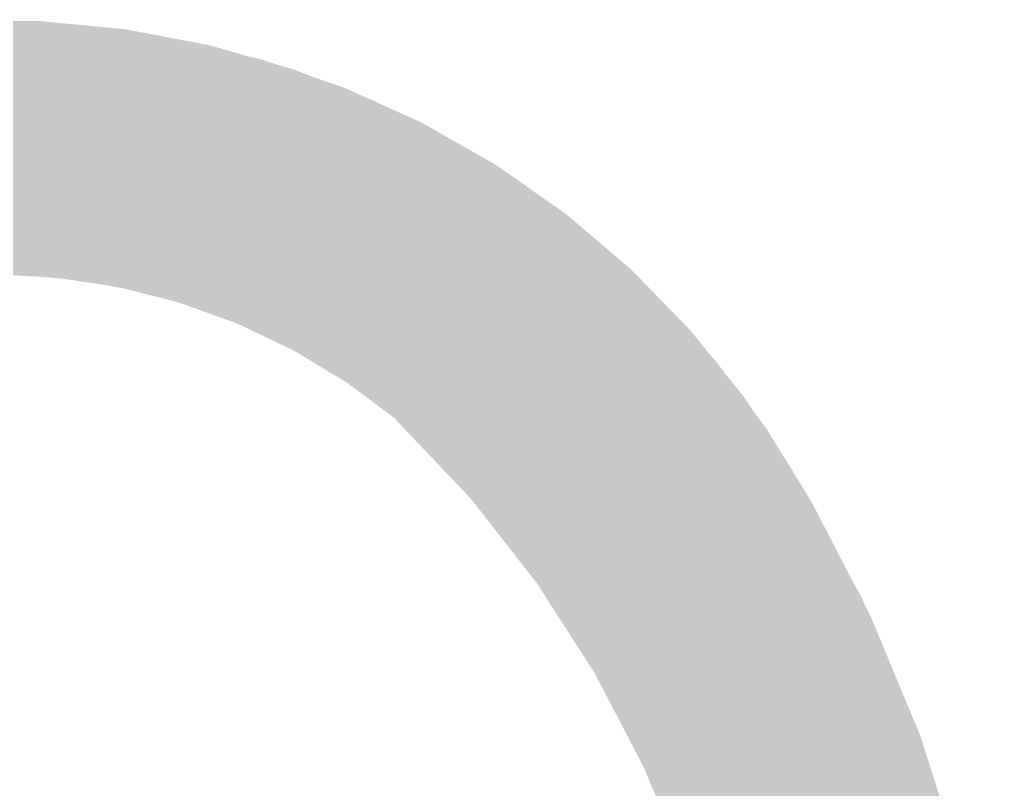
# Model space of a CAD drawing. Extents: x 35 to 236, y 10 to 166.
# Drawn here: x 108.05 to 110.548, y 112.968 to 114.901 of the extents above; entities that cross this region are included whole.
import ezdxf

# ---------------------------------------------------------------- set-up
doc = ezdxf.new("R2010")
doc.units = 0
doc.layers.add('BG_SILKSCREEN_TOP', color=254, linetype='CONTINUOUS')

msp = doc.modelspace()

# ---------------------------------------------------------------- linework, layer by layer
at = {"layer": 'BG_SILKSCREEN_TOP', "const_width": 0.0508}
for points in [[(107.2378, 114.0835), (108.0292, 114.8749)], [(107.2467, 114.0879), (108.0336, 114.8748)], [(107.2555, 114.0922), (108.038, 114.8747)], [(107.2642, 114.0964), (108.0424, 114.8746)], [(107.2728, 114.1005), (108.0468, 114.8745)], [(107.2812, 114.1045), (108.0511, 114.8743)], [(107.2896, 114.1084), (108.0555, 114.8742)], [(107.2979, 114.1122), (108.0598, 114.8741)], [(107.3062, 114.1159), (108.0642, 114.8739)], [(107.3143, 114.1196), (108.0685, 114.8738)], [(107.3224, 114.1231), (108.0728, 114.8736)], [(107.3303, 114.1266), (108.0772, 114.8735)], [(107.3383, 114.1301), (108.0815, 114.8733)], [(107.3461, 114.1334), (108.0858, 114.8731)], [(107.3539, 114.1367), (108.0901, 114.8729)], [(107.3616, 114.1399), (108.0944, 114.8727)], [(107.3692, 114.1431), (108.0986, 114.8725)], [(107.3768, 114.1462), (108.1029, 114.8723)], [(107.3843, 114.1492), (108.1072, 114.872)], [(107.3918, 114.1522), (108.1114, 114.8718)], [(107.3992, 114.1551), (108.1157, 114.8716)], [(107.4066, 114.158), (108.1199, 114.8713)], [(107.4139, 114.1608), (108.1242, 114.8711)], [(107.4211, 114.1635), (108.1284, 114.8708)], [(107.4283, 114.1662), (108.1326, 114.8705)], [(107.4354, 114.1689), (108.1368, 114.8702)], [(107.4425, 114.1715), (108.141, 114.87)], [(107.4496, 114.174), (108.1453, 114.8697)], [(107.4566, 114.1765), (108.1494, 114.8694)], [(107.4635, 114.179), (108.1536, 114.8691)], [(107.4704, 114.1814), (108.1578, 114.8688)], [(107.4773, 114.1838), (108.162, 114.8684)], [(107.4841, 114.1861), (108.1661, 114.8681)], [(107.4909, 114.1884), (108.1703, 114.8678)], [(107.4976, 114.1906), (108.1744, 114.8675)], [(107.5043, 114.1929), (108.1786, 114.8671)], [(107.511, 114.195), (108.1827, 114.8668)], [(107.5176, 114.1971), (108.1869, 114.8664)], [(107.5242, 114.1993), (108.191, 114.866)], [(107.5308, 114.2013), (108.1951, 114.8657)], [(107.5373, 114.2033), (108.1992, 114.8653)], [(107.5438, 114.2053), (108.2033, 114.8649)], [(107.5502, 114.2073), (108.2074, 114.8645)], [(107.5566, 114.2092), (108.2115, 114.8641)], [(107.563, 114.2111), (108.2156, 114.8637)], [(107.5693, 114.2129), (108.2197, 114.8633)], [(107.5756, 114.2148), (108.2237, 114.8629)], [(107.5819, 114.2166), (108.2278, 114.8624)], [(107.5882, 114.2183), (108.2318, 114.862)], [(107.5944, 114.22), (108.2359, 114.8616)], [(107.6006, 114.2217), (108.2399, 114.8611)], [(107.6067, 114.2234), (108.244, 114.8606)], [(107.6128, 114.225), (108.248, 114.8602)], [(107.619, 114.2267), (108.252, 114.8597)], [(107.625, 114.2282), (108.256, 114.8593)], [(107.6311, 114.2298), (108.2601, 114.8588)], [(107.6371, 114.2313), (108.2641, 114.8583)], [(107.6431, 114.2328), (108.2681, 114.8578)], [(107.6491, 114.2343), (108.2721, 114.8573)], [(107.655, 114.2358), (108.2761, 114.8568)], [(107.6609, 114.2372), (108.28, 114.8563)], [(107.6668, 114.2386), (108.284, 114.8558)], [(107.6727, 114.2399), (108.288, 114.8553)], [(107.6785, 114.2413), (108.2919, 114.8547)], [(107.6843, 114.2426), (108.2959, 114.8542)], [(107.6901, 114.2439), (108.2998, 114.8537)], [(107.6959, 114.2452), (108.3038, 114.8531)], [(107.7016, 114.2465), (108.3077, 114.8526)], [(107.7074, 114.2477), (108.3116, 114.852)], [(107.7131, 114.2489), (108.3156, 114.8515)], [(107.7188, 114.2501), (108.3195, 114.8509)], [(107.7244, 114.2513), (108.3234, 114.8503)], [(107.73, 114.2524), (108.3273, 114.8497)], [(107.7357, 114.2536), (108.3312, 114.8491)], [(107.7413, 114.2547), (108.3351, 114.8485)], [(107.7468, 114.2557), (108.339, 114.8479)], [(107.7524, 114.2568), (108.3429, 114.8473)], [(107.7579, 114.2579), (108.3468, 114.8467)], [(107.7634, 114.2589), (108.3507, 114.8461)], [(107.7689, 114.2599), (108.3545, 114.8455)], [(107.7744, 114.2609), (108.3584, 114.8448)], [(107.7799, 114.2618), (108.3622, 114.8442)], [(107.7853, 114.2628), (108.3661, 114.8436)], [(107.7907, 114.2637), (108.3699, 114.8429)], [(107.7961, 114.2646), (108.3738, 114.8423)], [(107.8015, 114.2655), (108.3776, 114.8416)], [(107.8068, 114.2664), (108.3814, 114.841)], [(107.8122, 114.2672), (108.3853, 114.8403)], [(107.8175, 114.2681), (108.3891, 114.8396)], [(107.8229, 114.2689), (108.3929, 114.8389)], [(107.8281, 114.2697), (108.3967, 114.8382)], [(107.8334, 114.2705), (108.4005, 114.8376)], [(107.8387, 114.2713), (108.4043, 114.8369)], [(107.8439, 114.272), (108.4081, 114.8362)], [(107.8491, 114.2727), (108.4119, 114.8355)], [(107.8543, 114.2735), (108.4156, 114.8347)], [(107.8596, 114.2742), (108.4194, 114.834)], [(107.8647, 114.2748), (108.4232, 114.8333)], [(107.8699, 114.2755), (108.4269, 114.8326)], [(107.875, 114.2762), (108.4307, 114.8318)], [(107.8802, 114.2768), (108.4344, 114.8311)], [(107.8853, 114.2774), (108.4382, 114.8304)], [(107.8904, 114.278), (108.4419, 114.8296)], [(107.8954, 114.2787), (108.4457, 114.8288)], [(107.9005, 114.2792), (108.4494, 114.8281)], [(107.9056, 114.2798), (108.4531, 114.8273)], [(107.9106, 114.2803), (108.4568, 114.8266)], [(107.9156, 114.2809), (108.4605, 114.8258)], [(107.9207, 114.2814), (108.4643, 114.825)], [(107.9256, 114.2819), (108.468, 114.8242)], [(107.9306, 114.2824), (108.4717, 114.8234)], [(107.9356, 114.2829), (108.4754, 114.8226)], [(107.9406, 114.2833), (108.479, 114.8218)], [(107.9455, 114.2838), (108.4827, 114.821)], [(107.9504, 114.2842), (108.4864, 114.8202)], [(107.9553, 114.2847), (108.4901, 114.8194)], [(107.9602, 114.2851), (108.4937, 114.8186)], [(107.9651, 114.2855), (108.4974, 114.8177)], [(107.97, 114.2858), (108.5011, 114.8169)], [(107.9749, 114.2862), (108.5047, 114.8161)], [(107.9797, 114.2866), (108.5084, 114.8152)], [(107.9842, 114.2866), (108.512, 114.8144)], [(107.9887, 114.2866), (108.5156, 114.8135)], [(107.9931, 114.2865), (108.5193, 114.8127)], [(107.9976, 114.2865), (108.5229, 114.8118)], [(108.002, 114.2864), (108.5265, 114.8109)], [(108.0064, 114.2864), (108.5301, 114.8101)], [(108.0109, 114.2863), (108.5337, 114.8092)], [(108.0153, 114.2862), (108.5374, 114.8083)], [(108.0197, 114.2861), (108.541, 114.8074)], [(108.024, 114.286), (108.5446, 114.8065)], [(108.0284, 114.2858), (108.5481, 114.8056)], [(108.0328, 114.2857), (108.5518, 114.8047)], [(108.0371, 114.2856), (108.5553, 114.8038)], [(108.0414, 114.2854), (108.5589, 114.8029)], [(108.0457, 114.2852), (108.5625, 114.802)], [(108.0501, 114.2851), (108.5661, 114.8011)], [(108.0543, 114.2849), (108.5696, 114.8001)], [(108.0586, 114.2847), (108.5732, 114.7992)], [(108.0629, 114.2844), (108.5767, 114.7983)], [(108.0672, 114.2842), (108.5803, 114.7973)], [(108.0714, 114.284), (108.5838, 114.7964)], [(108.0757, 114.2837), (108.5874, 114.7954)], [(108.0799, 114.2835), (108.5909, 114.7945)], [(108.0841, 114.2832), (108.5944, 114.7935)], [(108.0883, 114.283), (108.598, 114.7926)], [(108.0925, 114.2827), (108.6015, 114.7916)], [(108.0967, 114.2824), (108.605, 114.7906)], [(108.1009, 114.2821), (108.6085, 114.7896)], [(108.1051, 114.2817), (108.612, 114.7887)], [(108.1093, 114.2814), (108.6155, 114.7877)], [(108.1134, 114.2811), (108.619, 114.7867)], [(108.1175, 114.2807), (108.6225, 114.7857)], [(108.1217, 114.2804), (108.626, 114.7847)], [(108.1258, 114.28), (108.6295, 114.7837)], [(108.1299, 114.2796), (108.633, 114.7827)], [(108.134, 114.2792), (108.6364, 114.7817)], [(108.1381, 114.2788), (108.6399, 114.7806)], [(108.1422, 114.2784), (108.6434, 114.7796)], [(108.1463, 114.278), (108.6468, 114.7786)], [(108.1503, 114.2776), (108.6503, 114.7775)], [(108.1544, 114.2772), (108.6537, 114.7765)], [(108.1584, 114.2767), (108.6572, 114.7755)], [(108.1625, 114.2763), (108.6606, 114.7744)], [(108.1665, 114.2758), (108.6641, 114.7734)], [(108.1705, 114.2753), (108.6675, 114.7723)], [(108.1745, 114.2748), (108.6709, 114.7713)], [(108.1785, 114.2744), (108.6744, 114.7702)], [(108.1825, 114.2739), (108.6778, 114.7691)], [(108.1865, 114.2734), (108.6812, 114.768)], [(108.1905, 114.2728), (108.6846, 114.767)], [(108.1945, 114.2723), (108.688, 114.7659)], [(108.1984, 114.2718), (108.6914, 114.7648)], [(108.2024, 114.2712), (108.6948, 114.7637)], [(108.2063, 114.2707), (108.6982, 114.7626)], [(108.2102, 114.2701), (108.7016, 114.7615)], [(108.2142, 114.2696), (108.705, 114.7604)], [(108.2181, 114.269), (108.7084, 114.7593)], [(108.222, 114.2684), (108.7118, 114.7582)], [(108.2259, 114.2678), (108.7152, 114.7571)], [(108.2298, 114.2672), (108.7185, 114.756)], [(108.2336, 114.2666), (108.7219, 114.7548)], [(108.2375, 114.266), (108.7252, 114.7537)], [(108.2414, 114.2653), (108.7286, 114.7526)], [(108.2452, 114.2647), (108.7319, 114.7514)], [(108.2491, 114.2641), (108.7353, 114.7503)], [(108.2529, 114.2634), (108.7386, 114.7491)], [(108.2568, 114.2628), (108.742, 114.748)], [(108.2606, 114.2621), (108.7453, 114.7468)], [(108.2644, 114.2614), (108.7486, 114.7457)], [(108.2682, 114.2608), (108.752, 114.7445)], [(108.272, 114.2601), (108.7553, 114.7434)], [(108.2758, 114.2594), (108.7586, 114.7422)], [(108.2796, 114.2586), (108.7619, 114.741)], [(108.2834, 114.2579), (108.7652, 114.7398)], [(108.2871, 114.2572), (108.7685, 114.7387)], [(108.2909, 114.2565), (108.7718, 114.7375)], [(108.2946, 114.2557), (108.7751, 114.7363)], [(108.2984, 114.255), (108.7785, 114.7351)], [(108.3021, 114.2542), (108.7817, 114.7339)], [(108.3059, 114.2535), (108.785, 114.7327)], [(108.3096, 114.2527), (108.7883, 114.7314)], [(108.3133, 114.252), (108.7916, 114.7302)], [(108.317, 114.2512), (108.7948, 114.729)], [(108.3207, 114.2504), (108.7981, 114.7278)], [(108.3244, 114.2496), (108.8014, 114.7266)], [(108.3281, 114.2488), (108.8046, 114.7253)], [(108.3317, 114.248), (108.8079, 114.7241)], [(108.3354, 114.2472), (108.8111, 114.7229)], [(108.3391, 114.2463), (108.8144, 114.7216)], [(108.3427, 114.2455), (108.8176, 114.7204)], [(108.3464, 114.2446), (108.8209, 114.7191)], [(108.35, 114.2438), (108.8241, 114.7179)], [(108.3537, 114.2429), (108.8273, 114.7166)], [(108.3573, 114.2421), (108.8306, 114.7154)], [(108.3609, 114.2412), (108.8338, 114.7141)], [(108.3645, 114.2403), (108.837, 114.7128)], [(108.3681, 114.2394), (108.8402, 114.7116)], [(108.3717, 114.2386), (108.8434, 114.7103)], [(108.3753, 114.2377), (108.8467, 114.709)], [(108.3789, 114.2367), (108.8499, 114.7077)], [(108.3825, 114.2358), (108.8531, 114.7064)], [(108.3861, 114.2349), (108.8563, 114.7051)], [(108.3896, 114.234), (108.8595, 114.7039)], [(108.3932, 114.2331), (108.8627, 114.7025)], [(108.3967, 114.2321), (108.8659, 114.7012)], [(108.4003, 114.2312), (108.869, 114.6999)], [(108.4038, 114.2302), (108.8722, 114.6986)], [(108.4074, 114.2293), (108.8754, 114.6973)], [(108.4109, 114.2283), (108.8786, 114.696)], [(108.4144, 114.2274), (108.8817, 114.6947)], [(108.4179, 114.2264), (108.8849, 114.6933)], [(108.4214, 114.2254), (108.888, 114.692)], [(108.4249, 114.2244), (108.8912, 114.6906)], [(108.4284, 114.2234), (108.8943, 114.6893)], [(108.4319, 114.2224), (108.8975, 114.688)], [(108.4353, 114.2214), (108.9006, 114.6866)], [(108.4388, 114.2203), (108.9038, 114.6853)], [(108.4423, 114.2193), (108.9069, 114.6839)], [(108.4458, 114.2183), (108.91, 114.6826)], [(108.4492, 114.2172), (108.9132, 114.6812)], [(108.4526, 114.2162), (108.9163, 114.6798)], [(108.4561, 114.2152), (108.9194, 114.6785)], [(108.4595, 114.2141), (108.9225, 114.6771)], [(108.463, 114.213), (108.9256, 114.6757)], [(108.4664, 114.212), (108.9287, 114.6743)], [(108.4698, 114.2109), (108.9318, 114.6729)], [(108.4732, 114.2098), (108.9349, 114.6716)], [(108.4766, 114.2087), (108.938, 114.6702)], [(108.48, 114.2076), (108.9411, 114.6688)], [(108.4834, 114.2065), (108.9442, 114.6674)], [(108.4868, 114.2054), (108.9473, 114.666)], [(108.4901, 114.2043), (108.9504, 114.6646)], [(108.4935, 114.2032), (108.9535, 114.6631)], [(108.4969, 114.2021), (108.9566, 114.6617)], [(108.5002, 114.2009), (108.9596, 114.6603)], [(108.5036, 114.1998), (108.9627, 114.6589)], [(108.5069, 114.1986), (108.9658, 114.6575)], [(108.5103, 114.1975), (108.9688, 114.656)], [(108.5136, 114.1963), (108.9719, 114.6546)], [(108.5169, 114.1952), (108.9749, 114.6532)], [(108.5203, 114.194), (108.978, 114.6517)], [(108.5236, 114.1928), (108.981, 114.6503)], [(108.5269, 114.1917), (108.9841, 114.6488)], [(108.5302, 114.1905), (108.9871, 114.6474)], [(108.5335, 114.1893), (108.9901, 114.6459)], [(108.5368, 114.1881), (108.9932, 114.6445)], [(108.5401, 114.1869), (108.9962, 114.643)], [(108.5433, 114.1857), (108.9992, 114.6415)], [(108.5466, 114.1844), (109.0022, 114.6401)], [(108.5499, 114.1832), (109.0052, 114.6386)], [(108.5532, 114.182), (109.0083, 114.6371)], [(108.5564, 114.1808), (109.0113, 114.6356)], [(108.5597, 114.1795), (109.0143, 114.6342)], [(108.5629, 114.1783), (109.0173, 114.6327)], [(108.5662, 114.177), (109.0203, 114.6312)], [(108.5694, 114.1758), (109.0233, 114.6297)], [(108.5726, 114.1745), (109.0263, 114.6282)], [(108.5758, 114.1732), (109.0293, 114.6267)], [(108.5791, 114.172), (109.0322, 114.6252)], [(108.5823, 114.1707), (109.0352, 114.6237)], [(108.5855, 114.1694), (109.0382, 114.6221)], [(108.5887, 114.1681), (109.0412, 114.6206)], [(108.5919, 114.1668), (109.0441, 114.6191)], [(108.5951, 114.1655), (109.0471, 114.6176)], [(108.5982, 114.1642), (109.0501, 114.616)], [(108.6014, 114.1629), (109.053, 114.6145)], [(108.6046, 114.1616), (109.056, 114.613)], [(108.6078, 114.1603), (109.0589, 114.6114)], [(108.6109, 114.1589), (109.0619, 114.6099)], [(108.6141, 114.1576), (109.0648, 114.6084)], [(108.6172, 114.1563), (109.0678, 114.6068)], [(108.6204, 114.1549), (109.0707, 114.6053)], [(108.6235, 114.1536), (109.0736, 114.6037)], [(108.6266, 114.1522), (109.0766, 114.6022)], [(108.6298, 114.1508), (109.0795, 114.6006)], [(108.6329, 114.1495), (109.0824, 114.599)], [(108.636, 114.1481), (109.0853, 114.5975)], [(108.6391, 114.1467), (109.0883, 114.5959)], [(108.6422, 114.1454), (109.0912, 114.5943)], [(108.6453, 114.144), (109.0941, 114.5927)], [(108.6484, 114.1426), (109.097, 114.5911)], [(108.6515, 114.1412), (109.0999, 114.5896)], [(108.6546, 114.1398), (109.1028, 114.588)], [(108.6577, 114.1383), (109.1057, 114.5864)], [(108.6607, 114.137), (109.1086, 114.5848)], [(108.6638, 114.1355), (109.1115, 114.5832)], [(108.6669, 114.1341), (109.1144, 114.5816)], [(108.6699, 114.1327), (109.1172, 114.58)], [(108.673, 114.1312), (109.1201, 114.5784)], [(108.6761, 114.1298), (109.123, 114.5767)], [(108.6791, 114.1283), (109.1259, 114.5751)], [(108.6821, 114.1269), (109.1287, 114.5735)], [(108.6852, 114.1254), (109.1316, 114.5719)], [(108.6882, 114.124), (109.1345, 114.5702)], [(108.6912, 114.1225), (109.1373, 114.5686)], [(108.6942, 114.121), (109.1402, 114.567)], [(108.6972, 114.1196), (109.143, 114.5653)], [(108.7002, 114.1181), (109.1459, 114.5637)], [(108.7032, 114.1166), (109.1487, 114.562)], [(108.7062, 114.1151), (109.1516, 114.5604)], [(108.7092, 114.1136), (109.1544, 114.5587)], [(108.7122, 114.1121), (109.1572, 114.5571)], [(108.7152, 114.1106), (109.1601, 114.5554)], [(108.7182, 114.1091), (109.1629, 114.5538)], [(108.7211, 114.1075), (109.1657, 114.5521)], [(108.7241, 114.106), (109.1685, 114.5504)], [(108.7271, 114.1045), (109.1714, 114.5488)], [(108.73, 114.1029), (109.1742, 114.5471)], [(108.733, 114.1014), (109.177, 114.5454)], [(108.7359, 114.0999), (109.1798, 114.5437)], [(108.7389, 114.0983), (109.1826, 114.542)], [(108.7418, 114.0967), (109.1854, 114.5403)], [(108.7447, 114.0952), (109.1882, 114.5387)], [(108.7477, 114.0936), (109.191, 114.537)], [(108.7506, 114.0921), (109.1938, 114.5352)], [(108.7535, 114.0905), (109.1966, 114.5335)], [(108.7564, 114.0889), (109.1994, 114.5318)], [(108.7593, 114.0873), (109.2021, 114.5301)], [(108.7622, 114.0857), (109.2049, 114.5284)], [(108.7651, 114.0841), (109.2077, 114.5267)], [(108.768, 114.0825), (109.2105, 114.525)], [(108.7709, 114.0809), (109.2132, 114.5233)], [(108.7738, 114.0793), (109.216, 114.5215)], [(108.7766, 114.0777), (109.2187, 114.5198)], [(108.7795, 114.0761), (109.2215, 114.5181)], [(108.7824, 114.0745), (109.2242, 114.5164)], [(108.7852, 114.0728), (109.227, 114.5146)], [(108.7881, 114.0712), (109.2298, 114.5128)], [(108.7909, 114.0696), (109.2325, 114.5111)], [(108.7938, 114.0679), (109.2352, 114.5094)], [(108.7966, 114.0663), (109.238, 114.5076)], [(108.7995, 114.0646), (109.2407, 114.5059)], [(108.8023, 114.063), (109.2434, 114.5041)], [(108.8051, 114.0613), (109.2462, 114.5023)], [(108.8079, 114.0596), (109.2489, 114.5006)], [(108.8108, 114.058), (109.2516, 114.4988)], [(108.8136, 114.0563), (109.2543, 114.497)], [(108.8164, 114.0546), (109.257, 114.4952)], [(108.8192, 114.0529), (109.2598, 114.4935)], [(108.822, 114.0512), (109.2625, 114.4917)], [(108.8248, 114.0495), (109.2652, 114.4899)], [(108.8276, 114.0478), (109.2679, 114.4881)], [(108.8304, 114.0461), (109.2706, 114.4863)], [(108.8331, 114.0444), (109.2733, 114.4845)], [(108.8359, 114.0427), (109.276, 114.4827)], [(108.8387, 114.041), (109.2787, 114.4809)], [(108.8414, 114.0392), (109.2813, 114.4791)], [(108.8442, 114.0375), (109.284, 114.4773)], [(108.847, 114.0358), (109.2867, 114.4755)], [(108.8497, 114.034), (109.2894, 114.4737)], [(108.8525, 114.0323), (109.292, 114.4719)], [(108.8552, 114.0306), (109.2947, 114.47)], [(108.8579, 114.0288), (109.2974, 114.4682)], [(108.8607, 114.027), (109.3, 114.4664)], [(108.8634, 114.0253), (109.3027, 114.4646)], [(108.8661, 114.0235), (109.3053, 114.4627)], [(108.8688, 114.0217), (109.308, 114.4609)], [(108.8715, 114.02), (109.3107, 114.459)], [(108.8743, 114.0182), (109.3133, 114.4572)], [(108.877, 114.0164), (109.3159, 114.4554)], [(108.8796, 114.0146), (109.3186, 114.4535)], [(108.8823, 114.0128), (109.3212, 114.4517)], [(108.885, 114.011), (109.3239, 114.4498)], [(108.8877, 114.0092), (109.3265, 114.4479)], [(108.8904, 114.0074), (109.3291, 114.4461)], [(108.8931, 114.0056), (109.3317, 114.4442)], [(108.8957, 114.0038), (109.3344, 114.4424)], [(108.8984, 114.0019), (109.337, 114.4405)], [(108.9011, 114.0001), (109.3396, 114.4386)], [(108.9037, 113.9983), (109.3422, 114.4367)], [(108.9064, 113.9964), (109.3448, 114.4348)], [(108.909, 113.9946), (109.3474, 114.433)], [(108.9117, 113.9927), (109.35, 114.4311)], [(108.9143, 113.9909), (109.3526, 114.4292)], [(108.917, 113.989), (109.3552, 114.4273)], [(108.9196, 113.9872), (109.3578, 114.4254)], [(108.9222, 113.9853), (109.3604, 114.4235)], [(108.9248, 113.9834), (109.363, 114.4216)], [(108.9274, 113.9816), (109.3656, 114.4197)], [(108.9301, 113.9797), (109.3681, 114.4178)], [(108.9327, 113.9778), (109.3707, 114.4158)], [(108.9353, 113.9759), (109.3733, 114.4139)], [(108.9379, 113.974), (109.3759, 114.412)], [(108.9405, 113.9721), (109.3784, 114.4101)], [(108.943, 113.9702), (109.381, 114.4082)], [(108.9456, 113.9683), (109.3836, 114.4062)], [(108.9482, 113.9664), (109.3861, 114.4043)], [(108.9508, 113.9645), (109.3887, 114.4024)], [(108.9534, 113.9626), (109.3912, 114.4004)], [(108.9559, 113.9607), (109.3938, 114.3985)], [(108.9585, 113.9587), (109.3963, 114.3965)], [(108.961, 113.9568), (109.3988, 114.3946)], [(108.9636, 113.9548), (109.4014, 114.3927)], [(108.9661, 113.9529), (109.4039, 114.3907)], [(108.9687, 113.9509), (109.4065, 114.3887)], [(108.9712, 113.949), (109.409, 114.3868)], [(108.9738, 113.947), (109.4115, 114.3848)], [(108.9763, 113.9451), (109.414, 114.3828)], [(108.9788, 113.9431), (109.4165, 114.3809)], [(108.9813, 113.9411), (109.4191, 114.3789)], [(108.9838, 113.9392), (109.4216, 114.3769)], [(108.9863, 113.9372), (109.4241, 114.375)], [(108.9889, 113.9352), (109.4266, 114.3729)], [(108.9914, 113.9332), (109.4291, 114.371)], [(108.9939, 113.9312), (109.4316, 114.369)], [(108.9964, 113.9293), (109.4341, 114.367)], [(108.9988, 113.9272), (109.4366, 114.365)], [(109.0013, 113.9252), (109.4391, 114.363)], [(109.0038, 113.9232), (109.4416, 114.361)], [(109.0063, 113.9212), (109.4441, 114.359)], [(109.0088, 113.9192), (109.4465, 114.357)], [(109.0112, 113.9172), (109.449, 114.355)], [(109.0137, 113.9151), (109.4515, 114.353)], [(109.0159, 113.9129), (109.454, 114.3509)], [(109.0182, 113.9107), (109.4565, 114.3489)], [(109.0205, 113.9085), (109.4589, 114.3469)], [(109.0228, 113.9063), (109.4614, 114.3449)], [(109.025, 113.904), (109.4638, 114.3428)], [(109.0273, 113.9018), (109.4663, 114.3408)], [(109.0296, 113.8996), (109.4687, 114.3388)], [(109.0318, 113.8974), (109.4712, 114.3367)], [(109.0341, 113.8951), (109.4736, 114.3347)], [(109.0363, 113.8929), (109.4761, 114.3327)], [(109.0386, 113.8906), (109.4786, 114.3306)], [(109.0409, 113.8884), (109.481, 114.3285)], [(109.0431, 113.8862), (109.4834, 114.3265)], [(109.0454, 113.8839), (109.4858, 114.3244)], [(109.0476, 113.8817), (109.4883, 114.3224)], [(109.0498, 113.8794), (109.4907, 114.3203)], [(109.0521, 113.8772), (109.4931, 114.3182)], [(109.0543, 113.875), (109.4955, 114.3162)], [(109.0566, 113.8727), (109.498, 114.3141)], [(109.0588, 113.8704), (109.5004, 114.312)], [(109.061, 113.8682), (109.5028, 114.31)], [(109.0632, 113.8659), (109.5052, 114.3079)], [(109.0655, 113.8636), (109.5076, 114.3058)], [(109.0677, 113.8614), (109.51, 114.3037)], [(109.0699, 113.8591), (109.5124, 114.3016)], [(109.0721, 113.8568), (109.5148, 114.2995)], [(109.0743, 113.8546), (109.5172, 114.2974)], [(109.0765, 113.8523), (109.5196, 114.2953)], [(109.0788, 113.85), (109.522, 114.2932)], [(109.081, 113.8477), (109.5243, 114.2911)], [(109.0832, 113.8454), (109.5267, 114.289)], [(109.0854, 113.8432), (109.5291, 114.2869)], [(109.0876, 113.8409), (109.5315, 114.2848)], [(109.0898, 113.8386), (109.5338, 114.2826)], [(109.092, 113.8363), (109.5362, 114.2805)], [(109.0942, 113.834), (109.5386, 114.2784)], [(109.0964, 113.8317), (109.5409, 114.2763)], [(109.0986, 113.8294), (109.5433, 114.2741)], [(109.1008, 113.8271), (109.5457, 114.272)], [(109.1029, 113.8248), (109.548, 114.2698)], [(109.1051, 113.8225), (109.5504, 114.2677)], [(109.1073, 113.8202), (109.5527, 114.2656)], [(109.1095, 113.8179), (109.5551, 114.2634)], [(109.1116, 113.8155), (109.5574, 114.2613)], [(109.1138, 113.8132), (109.5597, 114.2591)], [(109.116, 113.8109), (109.5621, 114.257)], [(109.1182, 113.8086), (109.5644, 114.2548)], [(109.1203, 113.8062), (109.5667, 114.2526)], [(109.1225, 113.8039), (109.5691, 114.2505)], [(109.1247, 113.8016), (109.5714, 114.2483)], [(109.1268, 113.7993), (109.5737, 114.2461)], [(109.129, 113.7969), (109.576, 114.244)], [(109.1311, 113.7946), (109.5783, 114.2418)], [(109.1333, 113.7922), (109.5806, 114.2396)], [(109.1354, 113.7899), (109.5829, 114.2374)], [(109.1376, 113.7876), (109.5852, 114.2352)], [(109.1397, 113.7852), (109.5875, 114.233)], [(109.1418, 113.7829), (109.5898, 114.2309)], [(109.144, 113.7805), (109.5921, 114.2286)], [(109.1461, 113.7782), (109.5944, 114.2265)], [(109.1482, 113.7758), (109.5967, 114.2243)], [(109.1504, 113.7735), (109.599, 114.222)], [(109.1525, 113.7711), (109.6013, 114.2198)], [(109.1546, 113.7687), (109.6035, 114.2176)], [(109.1568, 113.7664), (109.6058, 114.2154)], [(109.1589, 113.764), (109.6081, 114.2132)], [(109.161, 113.7616), (109.6104, 114.211)], [(109.1631, 113.7593), (109.6126, 114.2088)], [(109.1652, 113.7569), (109.6149, 114.2065)], [(109.1674, 113.7545), (109.6172, 114.2043)], [(109.1695, 113.7521), (109.6194, 114.2021)], [(109.1716, 113.7497), (109.6217, 114.1998)], [(109.1737, 113.7474), (109.6239, 114.1976)], [(109.1758, 113.745), (109.6262, 114.1953)], [(109.1779, 113.7426), (109.6284, 114.1931)], [(109.18, 113.7402), (109.6306, 114.1909)], [(109.1821, 113.7378), (109.6329, 114.1886)], [(109.1842, 113.7354), (109.6351, 114.1864)], [(109.1863, 113.733), (109.6374, 114.1841)], [(109.1884, 113.7306), (109.6396, 114.1818)], [(109.1904, 113.7282), (109.6418, 114.1796)], [(109.1925, 113.7258), (109.644, 114.1773)], [(109.1946, 113.7234), (109.6463, 114.175)], [(109.1967, 113.721), (109.6485, 114.1727)], [(109.1988, 113.7186), (109.6507, 114.1705)], [(109.2009, 113.7162), (109.6529, 114.1682)], [(109.2029, 113.7137), (109.6551, 114.1659)], [(109.205, 113.7113), (109.6573, 114.1636)], [(109.2071, 113.7089), (109.6595, 114.1613)], [(109.2091, 113.7064), (109.6617, 114.159)], [(109.2112, 113.704), (109.6639, 114.1568)], [(109.2132, 113.7016), (109.6661, 114.1545)], [(109.2153, 113.6992), (109.6683, 114.1522)], [(109.2173, 113.6967), (109.6705, 114.1499)], [(109.2194, 113.6943), (109.6727, 114.1475)], [(109.2215, 113.6918), (109.6748, 114.1452)], [(109.2235, 113.6894), (109.677, 114.1429)], [(109.2255, 113.687), (109.6792, 114.1406)], [(109.2276, 113.6845), (109.6814, 114.1383)], [(109.2296, 113.6821), (109.6835, 114.136)], [(109.2317, 113.6796), (109.6857, 114.1336)], [(109.2337, 113.6772), (109.6879, 114.1313)], [(109.2357, 113.6747), (109.69, 114.129)], [(109.2378, 113.6722), (109.6922, 114.1267)], [(109.2398, 113.6698), (109.6943, 114.1243)], [(109.2418, 113.6673), (109.6965, 114.122)], [(109.2438, 113.6648), (109.6986, 114.1196)], [(109.2459, 113.6624), (109.7008, 114.1173)], [(109.2479, 113.6599), (109.7029, 114.1149)], [(109.2499, 113.6574), (109.705, 114.1126)], [(109.2519, 113.655), (109.7072, 114.1102)], [(109.2539, 113.6525), (109.7093, 114.1079)], [(109.2559, 113.65), (109.7114, 114.1055)], [(109.2579, 113.6475), (109.7136, 114.1031)], [(109.2599, 113.645), (109.7157, 114.1008)], [(109.2619, 113.6425), (109.7178, 114.0984)], [(109.2639, 113.6401), (109.7199, 114.096)], [(109.2659, 113.6376), (109.722, 114.0936)], [(109.2679, 113.635), (109.7241, 114.0913)], [(109.2699, 113.6326), (109.7263, 114.0889)], [(109.2719, 113.63), (109.7284, 114.0865)], [(109.2739, 113.6276), (109.7305, 114.0841)], [(109.2759, 113.625), (109.7326, 114.0817)], [(109.2779, 113.6225), (109.7347, 114.0793)], [(109.2798, 113.62), (109.7367, 114.0769)], [(109.2818, 113.6175), (109.7388, 114.0745)], [(109.2838, 113.615), (109.7409, 114.0721)], [(109.2858, 113.6125), (109.743, 114.0697)], [(109.2877, 113.61), (109.7451, 114.0673)], [(109.2897, 113.6074), (109.7472, 114.0649)], [(109.2917, 113.6049), (109.7492, 114.0625)], [(109.2936, 113.6024), (109.7513, 114.06)], [(109.2956, 113.5999), (109.7534, 114.0576)], [(109.2976, 113.5973), (109.7554, 114.0552)], [(109.2995, 113.5948), (109.7575, 114.0528)], [(109.3015, 113.5922), (109.7596, 114.0503)], [(109.3034, 113.5897), (109.7616, 114.0479)], [(109.3053, 113.5872), (109.7636, 114.0455)], [(109.3073, 113.5846), (109.7657, 114.043)], [(109.3093, 113.5821), (109.7677, 114.0406)], [(109.3112, 113.5795), (109.7698, 114.0381)], [(109.3131, 113.577), (109.7718, 114.0357)], [(109.3151, 113.5744), (109.7739, 114.0332)], [(109.317, 113.5719), (109.7759, 114.0308)], [(109.3189, 113.5693), (109.7779, 114.0283)], [(109.3208, 113.5667), (109.7799, 114.0258)], [(109.3228, 113.5642), (109.782, 114.0234)], [(109.3247, 113.5616), (109.784, 114.0209)], [(109.3266, 113.5591), (109.786, 114.0184)], [(109.3285, 113.5565), (109.788, 114.0159)], [(109.3304, 113.5539), (109.79, 114.0135)], [(109.3324, 113.5513), (109.792, 114.011)], [(109.3343, 113.5487), (109.794, 114.0085)], [(109.3362, 113.5461), (109.7961, 114.006)], [(109.3381, 113.5436), (109.7981, 114.0035)], [(109.34, 113.541), (109.8, 114.001)], [(109.3419, 113.5384), (109.802, 113.9985)], [(109.3438, 113.5358), (109.804, 113.996)], [(109.3457, 113.5332), (109.806, 113.9935)], [(109.3476, 113.5306), (109.808, 113.991)], [(109.3495, 113.528), (109.81, 113.9885)], [(109.3514, 113.5254), (109.812, 113.986)], [(109.3533, 113.5228), (109.8139, 113.9835)], [(109.3551, 113.5202), (109.8159, 113.9809)], [(109.357, 113.5176), (109.8178, 113.9784)], [(109.3589, 113.515), (109.8198, 113.9759)], [(109.3608, 113.5124), (109.8218, 113.9734)], [(109.3627, 113.5097), (109.8237, 113.9708)], [(109.3645, 113.5071), (109.8257, 113.9683)], [(109.3664, 113.5045), (109.8276, 113.9658)], [(109.3682, 113.5019), (109.8296, 113.9632)], [(109.3701, 113.4993), (109.8315, 113.9607)], [(109.372, 113.4966), (109.8335, 113.9581)], [(109.3738, 113.494), (109.8354, 113.9556)], [(109.3757, 113.4914), (109.8374, 113.953)], [(109.3775, 113.4887), (109.8393, 113.9505)], [(109.3794, 113.4861), (109.8412, 113.9479)], [(109.3812, 113.4834), (109.8431, 113.9453)], [(109.3831, 113.4808), (109.8451, 113.9428)], [(109.3849, 113.4782), (109.847, 113.9402)], [(109.3868, 113.4755), (109.8489, 113.9376)], [(109.3886, 113.4729), (109.8508, 113.935)], [(109.3904, 113.4702), (109.8527, 113.9325)], [(109.3923, 113.4675), (109.8546, 113.9299)], [(109.3941, 113.4649), (109.8565, 113.9273)], [(109.3959, 113.4622), (109.8584, 113.9247)], [(109.3978, 113.4596), (109.8603, 113.9221)], [(109.3996, 113.4569), (109.8622, 113.9195)], [(109.4014, 113.4542), (109.8641, 113.9169)], [(109.4032, 113.4516), (109.866, 113.9143)], [(109.405, 113.4489), (109.8679, 113.9117)], [(109.4068, 113.4462), (109.8698, 113.9091)], [(109.4087, 113.4435), (109.8716, 113.9065)], [(109.4105, 113.4408), (109.8735, 113.9039)], [(109.4123, 113.4381), (109.8754, 113.9013)], [(109.4141, 113.4355), (109.8773, 113.8986)], [(109.4159, 113.4328), (109.8791, 113.896)], [(109.4177, 113.4301), (109.881, 113.8934)], [(109.4195, 113.4274), (109.8828, 113.8908)], [(109.4213, 113.4247), (109.8847, 113.8881)], [(109.4231, 113.422), (109.8866, 113.8855)], [(109.4249, 113.4193), (109.8884, 113.8829)], [(109.4266, 113.4166), (109.8903, 113.8802)], [(109.4284, 113.4139), (109.8921, 113.8776)], [(109.4302, 113.4112), (109.8939, 113.8749)], [(109.432, 113.4085), (109.8958, 113.8723)], [(109.4337, 113.4057), (109.8976, 113.8696)], [(109.4355, 113.403), (109.8995, 113.867)], [(109.4373, 113.4003), (109.9013, 113.8643)], [(109.4391, 113.3976), (109.9031, 113.8616)], [(109.4408, 113.3949), (109.9049, 113.8589)], [(109.4426, 113.3921), (109.9067, 113.8563)], [(109.4444, 113.3894), (109.9085, 113.8536)], [(109.4461, 113.3867), (109.9104, 113.8509)], [(109.4479, 113.3839), (109.9122, 113.8482)], [(109.4496, 113.3812), (109.914, 113.8455)], [(109.4514, 113.3785), (109.9158, 113.8429)], [(109.4531, 113.3757), (109.9176, 113.8402)], [(109.4549, 113.373), (109.9194, 113.8375)], [(109.4566, 113.3702), (109.9211, 113.8348)], [(109.4583, 113.3675), (109.9229, 113.8321)], [(109.4601, 113.3647), (109.9247, 113.8294)], [(109.4618, 113.362), (109.9265, 113.8267)], [(109.4635, 113.3592), (109.9283, 113.8239)], [(109.4653, 113.3564), (109.9301, 113.8212)], [(109.467, 113.3537), (109.9318, 113.8185)], [(109.4687, 113.3509), (109.9336, 113.8158)], [(109.4704, 113.3482), (109.9354, 113.8131)], [(109.4722, 113.3454), (109.9371, 113.8103)], [(109.4739, 113.3426), (109.9389, 113.8076)], [(109.4756, 113.3398), (109.9407, 113.8049)], [(109.4773, 113.337), (109.9424, 113.8021)], [(109.479, 113.3343), (109.9442, 113.7994)], [(109.4807, 113.3315), (109.9459, 113.7966)], [(109.4824, 113.3287), (109.9476, 113.7939)], [(109.4841, 113.3259), (109.9494, 113.7912)], [(109.4858, 113.3231), (109.9511, 113.7884)], [(109.4875, 113.3203), (109.9528, 113.7856)], [(109.4892, 113.3175), (109.9546, 113.7829)], [(109.4909, 113.3147), (109.9563, 113.7801)], [(109.4926, 113.3119), (109.958, 113.7773)], [(109.4943, 113.3091), (109.9597, 113.7746)], [(109.4959, 113.3063), (109.9615, 113.7718)], [(109.4976, 113.3035), (109.9632, 113.769)], [(109.4993, 113.3007), (109.9649, 113.7662)], [(109.501, 113.2979), (109.9666, 113.7634)], [(109.5027, 113.295), (109.9683, 113.7607)], [(109.5043, 113.2922), (109.97, 113.7579)], [(109.506, 113.2894), (109.9717, 113.7551)], [(109.5077, 113.2866), (109.9734, 113.7523)], [(109.5093, 113.2837), (109.9751, 113.7495)], [(109.511, 113.2809), (109.9767, 113.7467)], [(109.5126, 113.2781), (109.9784, 113.7439)], [(109.5143, 113.2752), (109.9801, 113.7411)], [(109.5159, 113.2724), (109.9818, 113.7382)], [(109.5176, 113.2696), (109.9835, 113.7354)], [(109.5192, 113.2667), (109.9851, 113.7326)], [(109.5209, 113.2639), (109.9868, 113.7298)], [(109.5225, 113.261), (109.9885, 113.727)], [(109.5241, 113.2582), (109.9901, 113.7241)], [(109.5258, 113.2553), (109.9918, 113.7213)], [(109.5274, 113.2524), (109.9934, 113.7185)], [(109.529, 113.2496), (109.9951, 113.7156)], [(109.5307, 113.2467), (109.9967, 113.7128)], [(109.5323, 113.2439), (109.9984, 113.7099)], [(109.5339, 113.241), (110, 113.7071)], [(109.5355, 113.2381), (110.0016, 113.7042)], [(109.5371, 113.2353), (110.0033, 113.7014)], [(109.5387, 113.2324), (110.0049, 113.6985)], [(109.5404, 113.2295), (110.0065, 113.6956)], [(109.542, 113.2266), (110.0081, 113.6928)], [(109.5436, 113.2237), (110.0097, 113.6899)], [(109.5452, 113.2208), (110.0114, 113.687)], [(109.5468, 113.2179), (110.013, 113.6841)], [(109.5484, 113.2151), (110.0146, 113.6813)], [(109.55, 113.2122), (110.0162, 113.6784)], [(109.5516, 113.2092), (110.0178, 113.6755)], [(109.5532, 113.2063), (110.0194, 113.6726)], [(109.5548, 113.2035), (110.0211, 113.6698)], [(109.5563, 113.2005), (110.0227, 113.6669)], [(109.5579, 113.1976), (110.0243, 113.664)], [(109.5595, 113.1947), (110.0259, 113.6612)], [(109.5611, 113.1918), (110.0275, 113.6583)], [(109.5626, 113.1889), (110.0292, 113.6554)], [(109.5642, 113.186), (110.0308, 113.6525)], [(109.5658, 113.1831), (110.0324, 113.6497)], [(109.5673, 113.1801), (110.034, 113.6468)], [(109.5689, 113.1772), (110.0356, 113.6439)], [(109.5704, 113.1743), (110.0372, 113.641)], [(109.572, 113.1713), (110.0388, 113.6381)], [(109.5736, 113.1684), (110.0404, 113.6353)], [(109.5751, 113.1655), (110.042, 113.6324)], [(109.5767, 113.1625), (110.0436, 113.6295)], [(109.5782, 113.1596), (110.0452, 113.6266)], [(109.5797, 113.1566), (110.0468, 113.6237)], [(109.5813, 113.1537), (110.0484, 113.6208)], [(109.5828, 113.1507), (110.05, 113.6179)], [(109.5844, 113.1477), (110.0516, 113.615)], [(109.5859, 113.1448), (110.0532, 113.6121)], [(109.5874, 113.1418), (110.0548, 113.6092)], [(109.589, 113.1389), (110.0564, 113.6063)], [(109.5905, 113.1359), (110.0579, 113.6033)], [(109.592, 113.1329), (110.0595, 113.6005)], [(109.5935, 113.13), (110.0611, 113.5975)], [(109.595, 113.127), (110.0626, 113.5946)], [(109.5965, 113.124), (110.0642, 113.5917)], [(109.5981, 113.121), (110.0658, 113.5888)], [(109.5996, 113.1181), (110.0673, 113.5858)], [(109.6011, 113.1151), (110.0689, 113.5829)], [(109.6026, 113.1121), (110.0705, 113.58)], [(109.6041, 113.1091), (110.072, 113.5771)], [(109.6056, 113.1061), (110.0736, 113.5741)], [(109.607, 113.1031), (110.0752, 113.5712)], [(109.6085, 113.1001), (110.0767, 113.5683)], [(109.61, 113.0971), (110.0783, 113.5653)], [(109.6115, 113.0941), (110.0798, 113.5624)], [(109.613, 113.0911), (110.0814, 113.5594)], [(109.6145, 113.0881), (110.0829, 113.5565)], [(109.6159, 113.085), (110.0845, 113.5536)], [(109.6174, 113.082), (110.086, 113.5506)], [(109.6189, 113.079), (110.0875, 113.5476)], [(109.6204, 113.076), (110.0891, 113.5447)], [(109.6218, 113.0729), (110.0906, 113.5418)], [(109.6233, 113.0699), (110.0921, 113.5388)], [(109.6247, 113.0669), (110.0937, 113.5358)], [(109.6262, 113.0639), (110.0952, 113.5329)], [(109.6276, 113.0608), (110.0967, 113.5299)], [(109.6291, 113.0578), (110.0983, 113.5269)], [(109.6305, 113.0547), (110.0998, 113.524)], [(109.632, 113.0517), (110.1013, 113.521)], [(109.6334, 113.0486), (110.1028, 113.518)], [(109.6349, 113.0456), (110.1043, 113.5151)], [(109.6363, 113.0425), (110.1059, 113.5121)], [(109.6377, 113.0395), (110.1074, 113.5091)], [(109.6392, 113.0364), (110.1089, 113.5061)], [(109.6406, 113.0334), (110.1104, 113.5031)], [(109.642, 113.0303), (110.1119, 113.5001)], [(109.6434, 113.0272), (110.1134, 113.4972)], [(109.6449, 113.0242), (110.1149, 113.4942)], [(109.6463, 113.0211), (110.1164, 113.4912)], [(109.6477, 113.018), (110.1179, 113.4882)], [(109.6491, 113.0149), (110.1194, 113.4852)], [(109.6505, 113.0118), (110.1209, 113.4822)], [(109.6519, 113.0088), (110.1224, 113.4792)], [(109.6533, 113.0057), (110.1238, 113.4762)], [(109.6547, 113.0026), (110.1253, 113.4732)], [(109.6561, 112.9995), (110.1268, 113.4702)], [(109.6575, 112.9964), (110.1283, 113.4672)], [(109.6589, 112.9933), (110.1298, 113.4642)], [(109.6603, 112.9902), (110.1313, 113.4612)], [(109.6617, 112.9871), (110.1327, 113.4581)], [(109.663, 112.984), (110.1342, 113.4551)], [(109.6644, 112.9808), (110.1357, 113.4521)], [(109.6658, 112.9777), (110.1371, 113.4491)], [(109.6671, 112.9746), (110.1386, 113.446)], [(109.6685, 112.9715), (110.1401, 113.443)], [(109.6699, 112.9684), (110.1415, 113.44)], [(109.6713, 112.9652), (110.143, 113.437)], [(109.6726, 112.9621), (110.1444, 113.4339)], [(109.674, 112.959), (110.1459, 113.4309)], [(109.6753, 112.9558), (110.1474, 113.4279)], [(109.6767, 112.9527), (110.1488, 113.4248)], [(109.678, 112.9496), (110.1503, 113.4218)], [(109.6794, 112.9464), (110.1517, 113.4187)], [(109.6807, 112.9433), (110.1531, 113.4157)], [(109.6821, 112.9401), (110.1546, 113.4126)], [(109.6834, 112.937), (110.156, 113.4096)], [(109.6847, 112.9338), (110.1574, 113.4065)], [(109.686, 112.9306), (110.1589, 113.4035)], [(109.6874, 112.9275), (110.1603, 113.4004)], [(109.6887, 112.9243), (110.1617, 113.3974)], [(109.69, 112.9211), (110.1632, 113.3943)], [(109.6913, 112.918), (110.1646, 113.3912)], [(109.6926, 112.9148), (110.166, 113.3882)], [(109.694, 112.9116), (110.1674, 113.3851)], [(109.6953, 112.9084), (110.1689, 113.382)], [(109.6966, 112.9053), (110.1703, 113.3789)], [(109.6979, 112.9021), (110.1717, 113.3759)], [(109.6992, 112.8989), (110.1731, 113.3728)], [(109.7005, 112.8957), (110.1745, 113.3697)], [(109.7018, 112.8925), (110.1759, 113.3666)], [(109.7031, 112.8893), (110.1773, 113.3635)], [(109.7044, 112.8861), (110.1787, 113.3605)], [(109.7056, 112.8829), (110.1801, 113.3574)], [(109.7069, 112.8797), (110.1815, 113.3543)], [(109.7082, 112.8765), (110.1829, 113.3512)], [(109.7095, 112.8732), (110.1843, 113.3481)], [(109.7107, 112.87), (110.1857, 113.345)], [(109.712, 112.8668), (110.1871, 113.3419)], [(109.7133, 112.8636), (110.1885, 113.3388)], [(109.7145, 112.8603), (110.1899, 113.3357)], [(109.7158, 112.8571), (110.1913, 113.3326)], [(109.7171, 112.8539), (110.1926, 113.3295)], [(109.7183, 112.8506), (110.194, 113.3264)], [(109.7195, 112.8474), (110.1954, 113.3232)], [(109.7208, 112.8442), (110.1968, 113.3201)], [(109.7221, 112.8409), (110.1982, 113.317)], [(109.7233, 112.8377), (110.1995, 113.3139)], [(109.7245, 112.8344), (110.2009, 113.3108)], [(109.7258, 112.8312), (110.2022, 113.3076)], [(109.727, 112.8279), (110.2036, 113.3045)], [(109.7282, 112.8246), (110.205, 113.3014)], [(109.7295, 112.8214), (110.2063, 113.2982)], [(109.7307, 112.8181), (110.2077, 113.2951)], [(109.7319, 112.8148), (110.209, 113.292)], [(109.7331, 112.8116), (110.2104, 113.2888)], [(109.7343, 112.8083), (110.2117, 113.2857)], [(109.7355, 112.805), (110.2131, 113.2825)], [(109.7367, 112.8017), (110.2144, 113.2794)], [(109.7379, 112.7984), (110.2158, 113.2763)], [(109.7391, 112.7951), (110.2171, 113.2731)], [(109.7403, 112.7918), (110.2185, 113.2699)], [(109.7415, 112.7885), (110.2198, 113.2668)], [(109.7427, 112.7852), (110.2211, 113.2636)], [(109.7439, 112.7819), (110.2224, 113.2605)], [(109.7451, 112.7786), (110.2238, 113.2573)], [(109.7463, 112.7753), (110.2251, 113.2541)], [(109.7474, 112.772), (110.2264, 113.251)], [(109.7486, 112.7687), (110.2277, 113.2478)], [(109.7498, 112.7654), (110.229, 113.2446)], [(109.7509, 112.762), (110.2304, 113.2415)], [(109.7521, 112.7587), (110.2317, 113.2383)], [(109.7533, 112.7554), (110.233, 113.2351)], [(109.7544, 112.7521), (110.2343, 113.2319)], [(109.7556, 112.7487), (110.2356, 113.2287)], [(109.7567, 112.7454), (110.2369, 113.2256)], [(109.7579, 112.742), (110.2382, 113.2224)], [(109.759, 112.7387), (110.2395, 113.2192)], [(109.7602, 112.7354), (110.2408, 113.216)], [(109.7613, 112.732), (110.2421, 113.2128)], [(109.7624, 112.7286), (110.2434, 113.2096)], [(109.7636, 112.7253), (110.2447, 113.2064)], [(109.7647, 112.7219), (110.246, 113.2032)], [(109.7658, 112.7185), (110.2473, 113.2)], [(109.7669, 112.7152), (110.2486, 113.1968)], [(109.7681, 112.7118), (110.2498, 113.1936)], [(109.7692, 112.7084), (110.2511, 113.1904)], [(109.7703, 112.7051), (110.2524, 113.1871)], [(109.7714, 112.7017), (110.2537, 113.1839)], [(109.7725, 112.6983), (110.2549, 113.1807)], [(109.7736, 112.6949), (110.2562, 113.1775)], [(109.7747, 112.6915), (110.2575, 113.1743)], [(109.7758, 112.6881), (110.2587, 113.171)], [(109.7769, 112.6847), (110.26, 113.1678)], [(109.778, 112.6813), (110.2613, 113.1646)], [(109.779, 112.6779), (110.2625, 113.1613)], [(109.7801, 112.6745), (110.2637, 113.1581)], [(109.7812, 112.6711), (110.265, 113.1549)], [(109.7823, 112.6676), (110.2663, 113.1516)], [(109.7833, 112.6642), (110.2675, 113.1484)], [(109.7844, 112.6608), (110.2687, 113.1451)], [(109.7855, 112.6574), (110.27, 113.1419)], [(109.7865, 112.6539), (110.2712, 113.1387)], [(109.7876, 112.6505), (110.2725, 113.1354)], [(109.7886, 112.6471), (110.2737, 113.1321)], [(109.7897, 112.6436), (110.2749, 113.1289)], [(109.7907, 112.6402), (110.2762, 113.1256)], [(109.7918, 112.6368), (110.2774, 113.1223)], [(109.7928, 112.6333), (110.2786, 113.1191)], [(109.7938, 112.6298), (110.2798, 113.1158)], [(109.7949, 112.6264), (110.281, 113.1125)], [(109.7959, 112.6229), (110.2823, 113.1093)], [(109.7969, 112.6195), (110.2835, 113.106)], [(109.798, 112.616), (110.2847, 113.1027)], [(109.799, 112.6125), (110.2859, 113.0994)], [(109.8, 112.609), (110.2871, 113.0962)], [(109.801, 112.6056), (110.2883, 113.0929)], [(109.802, 112.6021), (110.2895, 113.0896)], [(109.803, 112.5986), (110.2907, 113.0863)], [(109.804, 112.5951), (110.2919, 113.083)], [(109.805, 112.5916), (110.2931, 113.0797)], [(109.806, 112.5881), (110.2943, 113.0764)], [(109.807, 112.5846), (110.2955, 113.0731)], [(109.808, 112.5811), (110.2967, 113.0698)], [(109.809, 112.5776), (110.2979, 113.0665)], [(109.8099, 112.5741), (110.299, 113.0632)], [(109.8109, 112.5706), (110.3002, 113.0599)], [(109.8119, 112.567), (110.3014, 113.0566)], [(109.8128, 112.5635), (110.3026, 113.0533)], [(109.8138, 112.56), (110.3037, 113.0499)], [(109.8148, 112.5565), (110.3049, 113.0466)], [(109.8157, 112.5529), (110.3061, 113.0433)], [(109.8167, 112.5494), (110.3073, 113.04)], [(109.8176, 112.5458), (110.3084, 113.0366)], [(109.8186, 112.5423), (110.3096, 113.0333)], [(109.8195, 112.5388), (110.3107, 113.03)], [(109.8204, 112.5352), (110.3119, 113.0266)], [(109.8214, 112.5316), (110.313, 113.0233)], [(109.8223, 112.5281), (110.3142, 113.02)], [(109.8232, 112.5245), (110.3153, 113.0166)], [(109.8241, 112.521), (110.3165, 113.0133)], [(109.8251, 112.5174), (110.3176, 113.0099)], [(109.826, 112.5138), (110.3188, 113.0066)], [(109.8269, 112.5102), (110.3199, 113.0032)], [(109.8278, 112.5067), (110.321, 112.9999)], [(109.8287, 112.503), (110.3222, 112.9965)], [(109.8296, 112.4995), (110.3233, 112.9931)], [(109.8305, 112.4959), (110.3244, 112.9898)], [(109.8314, 112.4923), (110.3255, 112.9864)], [(109.8323, 112.4887), (110.3267, 112.9831)], [(109.8332, 112.4851), (110.3278, 112.9797)], [(109.834, 112.4815), (110.3289, 112.9763)], [(109.8349, 112.4778), (110.33, 112.9729)], [(109.8358, 112.4742), (110.3311, 112.9695)], [(109.8367, 112.4706), (110.3322, 112.9662)], [(109.8375, 112.467), (110.3333, 112.9628)], [(109.8384, 112.4633), (110.3344, 112.9594)], [(109.8393, 112.4597), (110.3355, 112.956)], [(109.8401, 112.4561), (110.3366, 112.9526)], [(109.841, 112.4524), (110.3377, 112.9492)], [(109.8418, 112.4488), (110.3388, 112.9458)]]:
    msp.add_lwpolyline(points, dxfattribs=at)
for points in [[(110.017, 113.677, 0.283938), (107.8859, 114.8733)], [(109.966, 113.7607, 0.264472), (108.0231, 114.8657)], [(109.0134, 113.9154, 0.360919), (106.9565, 113.9154)], [(109.0134, 113.9154, 0.360919), (106.9565, 113.9154)], [(109.0134, 113.9154, 0.173209), (107.985, 114.2866)], [(109.5844, 110.4058, 0.331115), (109.0134, 113.9154)], [(109.5844, 110.4058, 0.33397), (109.0134, 113.9129)], [(109.5844, 110.4058, 0.33397), (109.0134, 113.9129)], [(110.0216, 109.8927, 0.273132), (109.966, 113.7607)], [(110.5224, 111.8253, 0.126811), (110.017, 113.677)]]:
    msp.add_lwpolyline(points, format="xyb", dxfattribs=at)

doc.saveas('drawing.dxf')
